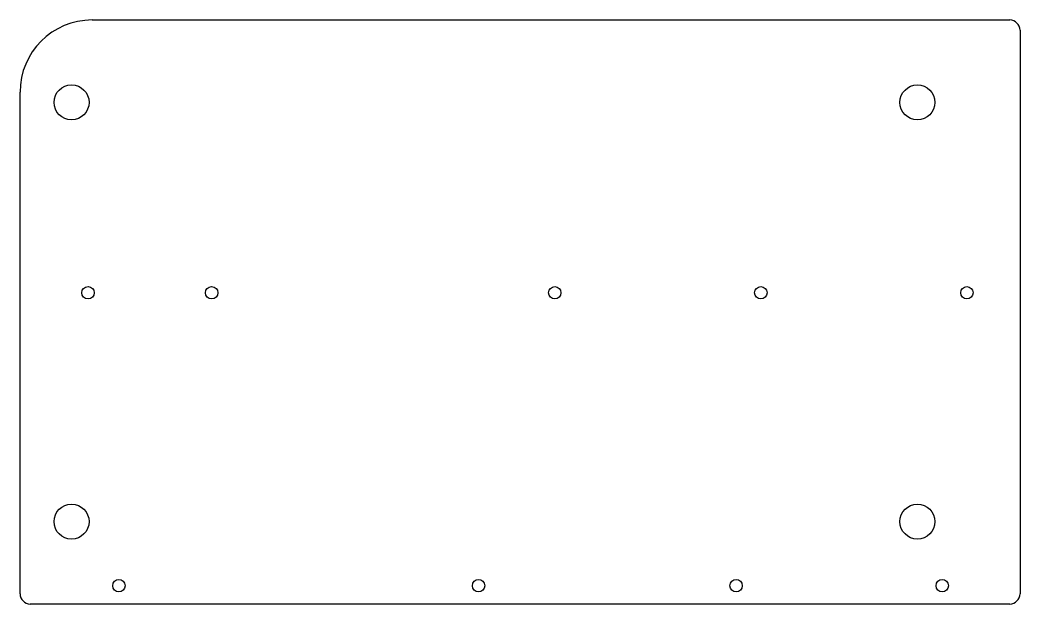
# Model space of a CAD drawing. Header units: millimetres. Extents: x 61 to 546, y -283 to 1.
import ezdxf

# ---------------------------------------------------------------- set-up
doc = ezdxf.new("R2010")
doc.units = ezdxf.units.MM
doc.header["$MEASUREMENT"] = 0
doc.layers.get('0').update_dxf_attribs({"color": 40})

msp = doc.modelspace()

# ---------------------------------------------------------------- linework, layer by layer
for p, q in [((95.813951, 0.511052), (541.069925, 0.511052)), ((546.069925, -4.488948), (546.069925, -277.988948)), ((60.813951, -277.988948), (60.813951, -34.488948)), ((541.069925, -282.988948), (65.813951, -282.988948))]:
    msp.add_line(p, q)
for centre, radius in [((85.813951, -39.488948), 8.5), ((496.313951, -39.488948), 8.5), ((93.813951, -131.888948), 3), ((153.813951, -131.888948), 3), ((320.313951, -131.888948), 3), ((420.313951, -131.888948), 3), ((520.313951, -131.888948), 3), ((85.813951, -242.988948), 8.5), ((496.313951, -242.988948), 8.5), ((108.813951, -274.088948), 3), ((283.313951, -274.088948), 3), ((408.313951, -274.088948), 3), ((508.313951, -274.088948), 3)]:
    msp.add_circle(centre, radius)
for centre, radius, start, end in [((95.813951, -34.488948), 35, 90, 180), ((541.069925, -4.488948), 5, 0, 90), ((65.813951, -277.988948), 5, 180, 270), ((541.069925, -277.988948), 5, 270, 0)]:
    msp.add_arc(centre, radius, start, end)

doc.saveas('drawing.dxf')
